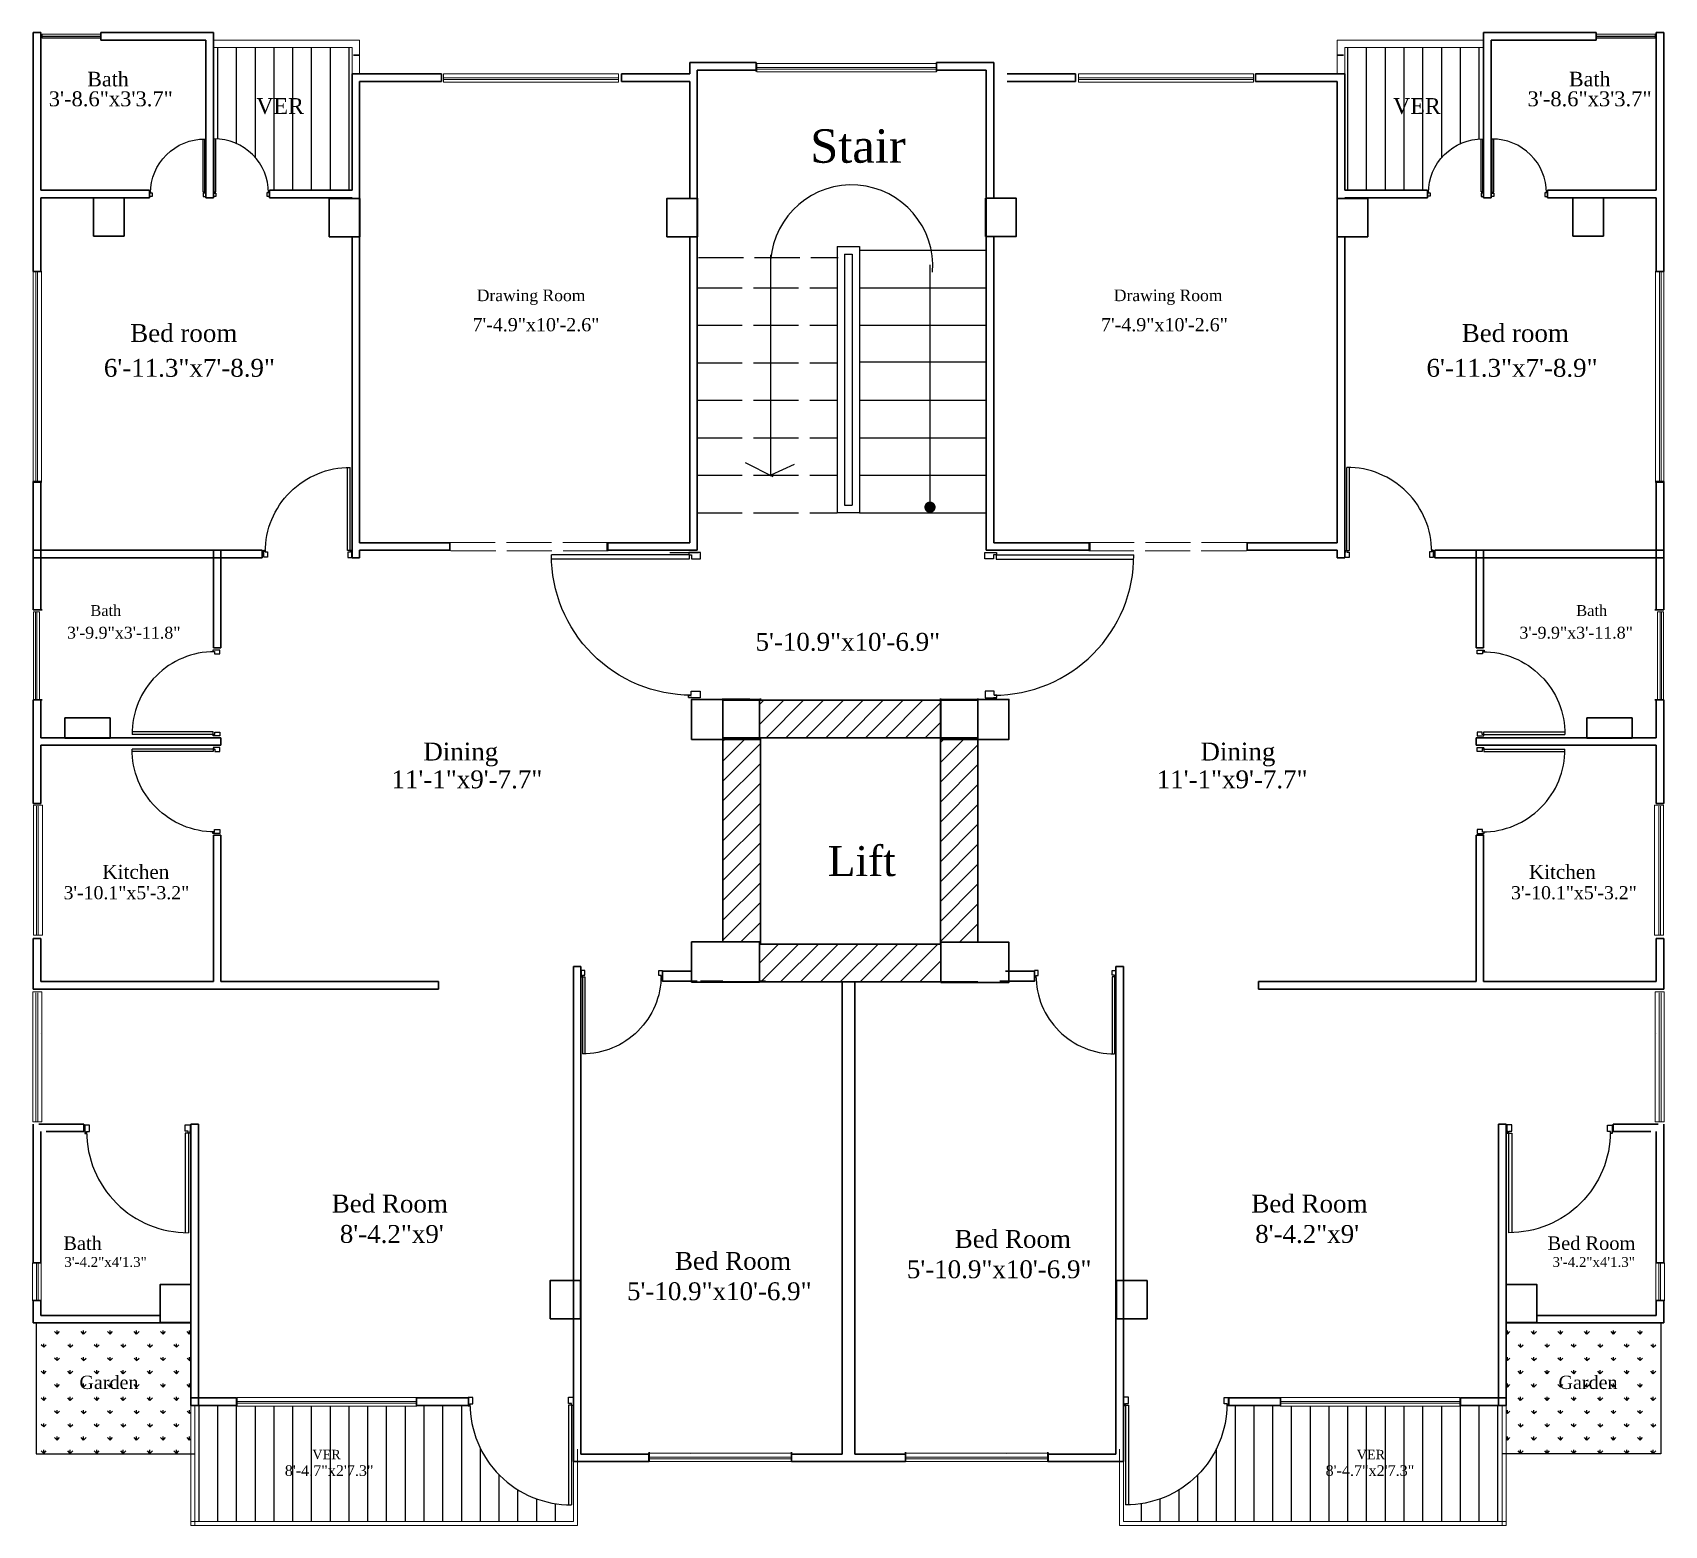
# Model space of a CAD drawing. Header units: inches. Extents: x 2246 to 2681, y 370 to 768.
import ezdxf

# ---------------------------------------------------------------- set-up
doc = ezdxf.new("R2010")
doc.units = ezdxf.units.IN
doc.header["$MEASUREMENT"] = 0
doc.linetypes.add('ACAD_ISO02W100', pattern=[15, 12, -3])
for name, color, linetype in [('door', 44, 'Continuous'), ('lift', 116, 'ACAD_ISO02W100'), ('stair', 24, 'ACAD_ISO02W100'), ('stair side', 142, 'ACAD_ISO02W100')]:
    doc.layers.add(name, color=color, linetype=linetype)
doc.layers.add('garden', color=7, linetype='Continuous', true_color=0xa5a464)
doc.layers.add('text', color=7, linetype='Continuous', lineweight=5, true_color=0xa5a464)
for name, color, linetype, lineweight in [('var', 210, 'Continuous', 5), ('wall', 7, 'Continuous', 30), ('window', 172, 'Continuous', 5)]:
    doc.layers.add(name, color=color, linetype=linetype, lineweight=lineweight)
doc.styles.add('style1', font='times.ttf')
pattern_1 = [(90, (4926.227, 0), (5, 9e-16), [])]

# ---------------------------------------------------------------- blocks, each defined once
blk = doc.blocks.new('door')
at = {"layer": 'door', "linetype": 'ByBlock'}
for p, q in [((23.71, 23.44), (23.71, -10.37)), ((24.86, 23.44), (23.71, 23.44)), ((24.79, 23.46), (24.79, -10.38))]:
    blk.add_line(p, q, dxfattribs=at)
for points in [[(-10.34, 24.1), (-10.34, 23.3), (-9.78, 23.3), (-9.78, 23.98), (-8.79, 23.98), (-8.79, 26.14), (-10.4, 26.14), (-10.4, 23.3)], [(25.3, 24.2), (25.3, 23.4), (24.75, 23.4), (24.75, 24.08), (23.76, 24.08), (23.76, 26.24), (25.37, 26.24), (25.37, 23.4)]]:
    blk.add_lwpolyline(points, dxfattribs=at)
blk.add_arc((24.64, 24), 34.39, 180.0359, 270.2558, dxfattribs=at)
blk = doc.blocks.new('d1')
at = {"layer": 'window', "color": 5, "linetype": 'ByBlock'}
for p, q in [((-15.52, -1.42), (22.39, -1.42)), ((-15.52, -1.88), (22.39, -1.88))]:
    blk.add_line(p, q, dxfattribs=at)
at = {"layer": 'window', "linetype": 'ByBlock'}
for points in [[(-15.75, -0.37), (22.36, -0.37), (22.36, -2.62), (-15.75, -2.62)], [(-4.63, -0.54), (-4.63, -0.54), (-4.63, -0.54), (-4.63, -0.54)]]:
    blk.add_lwpolyline(points, close=True, dxfattribs=at)
blk = doc.blocks.new('window')
at = {"layer": 'window', "color": 5, "linetype": 'ByBlock'}
for p, q in [((-6.37, -1.17), (41.56, -1.17)), ((-6.37, -1.63), (41.56, -1.63))]:
    blk.add_line(p, q, dxfattribs=at)
at = {"layer": 'window', "linetype": 'ByBlock'}
blk.add_lwpolyline([(-6.37, -0.12), (41.54, -0.12), (41.54, -2.37), (-6.37, -2.37)], close=True, dxfattribs=at)
blk = doc.blocks.new('d2')
at = {"layer": 'window', "color": 5, "linetype": 'ByBlock'}
blk.add_blockref('window', (-19.6, 0.24), dxfattribs=at)
blk = doc.blocks.new('d3')
at = {"layer": 'window', "linetype": 'ByBlock'}
for p, q in [((-2.58, -5.57), (-2.58, 4.53)), ((-0.34, 4.53), (-0.34, -5.57))]:
    blk.add_line(p, q, dxfattribs=at)
at = {"layer": 'window', "color": 5, "linetype": 'ByBlock'}
for p, q in [((-1.54, -5.57), (-1.54, 4.53)), ((-1.08, -5.57), (-1.08, 4.53))]:
    blk.add_line(p, q, dxfattribs=at)
blk = doc.blocks.new('d4')
at = {"layer": 'window', "color": 5, "linetype": 'ByBlock'}
for p, q in [((-1.37, 17.79), (-1.37, -15.04)), ((-0.91, 17.79), (-0.91, -15.04))]:
    blk.add_line(p, q, dxfattribs=at)
at = {"layer": 'window', "linetype": 'ByBlock'}
blk.add_lwpolyline([(0.13, 18.01), (0.13, -15.01), (-2.11, -15.01), (-2.11, 18.01)], close=True, dxfattribs=at)

msp = doc.modelspace()

# ---------------------------------------------------------------- hatches: boundary and pattern name
at = {"layer": 'garden', "linetype": 'ByBlock'}
h = msp.add_hatch(dxfattribs=at)
h.set_pattern_fill('ANSI31', color=97, scale=40, angle=45, style=0)
h.paths.add_polyline_path([(2330.81, 763.69), (2293.81, 763.69), (2293.81, 739.35, -0.414525), (2308.51, 725.26), (2308.81, 725.26), (2308.81, 725.69), (2330.81, 725.69), (2330.81, 756.57), (2330.81, 756.69)])
h = msp.add_hatch(dxfattribs=at)
h.set_pattern_fill('ANSI31', color=97, scale=40, angle=45, style=0)
h.set_pattern_definition(pattern_1)
h.paths.add_polyline_path([(2595.41, 763.69), (2632.41, 763.69), (2632.41, 739.35, 0.414525), (2617.72, 725.26), (2617.41, 725.26), (2617.41, 725.69), (2595.41, 725.69), (2595.41, 756.57), (2595.41, 756.69)])
h = msp.add_hatch(dxfattribs=at)
h.set_pattern_fill('GRASS', color=97, scale=5, style=0)
h.paths.add_polyline_path([(2287.84, 401.69), (2287.81, 401.69), (2287.81, 423.69), (2246.57, 423.69), (2246.57, 388.77), (2287.84, 388.77)])
h = msp.add_hatch(dxfattribs=at)
h.set_pattern_fill('GRASS', color=97, scale=5, style=0)
h.set_pattern_definition([(90, (4926.227, 0), (3.535534, 3.535534), [0.9375, -6.133568]), (135, (4926.227, 0), (3.535534, 3.535534), [0.9375, -4.0625]), (45, (4926.227, 0), (3.535534, -3.535534), [0.9375, -4.0625])])
h.paths.add_polyline_path([(2638.39, 401.69), (2638.41, 401.69), (2638.41, 423.69), (2679.66, 423.69), (2679.66, 388.77), (2638.39, 388.77)])
h = msp.add_hatch(dxfattribs=at)
h.set_pattern_fill('ANSI31', color=97, scale=40, angle=45, style=0)
h.paths.add_polyline_path([(2362.21, 401.62), (2361.7, 401.62), (2361.7, 401.69), (2348.03, 401.69), (2348.03, 401.53), (2299.97, 401.53), (2299.97, 401.69), (2288.84, 401.69), (2288.84, 370.72), (2389.84, 370.72), (2389.84, 386.73), (2389.81, 386.73), (2389.81, 401.7), (2389.32, 401.7), (2389.32, 375.18, -0.409566)])
h.paths.add_polyline_path([(2312.13, 382.13), (2336.7, 382.13), (2336.7, 386.47), (2312.13, 386.47)], flags=24)
h.paths.add_polyline_path([(2319.58, 386.68), (2328.25, 386.68), (2328.25, 390.43), (2319.58, 390.43)], flags=24)
h = msp.add_hatch(dxfattribs=at)
h.set_pattern_fill('ANSI31', color=97, scale=40, angle=45, style=0)
h.set_pattern_definition(pattern_1)
h.paths.add_polyline_path([(2564.01, 401.62), (2564.53, 401.62), (2564.53, 401.69), (2578.19, 401.69), (2578.19, 401.53), (2626.26, 401.53), (2626.26, 401.69), (2637.39, 401.69), (2637.39, 370.72), (2536.39, 370.72), (2536.39, 386.73), (2536.41, 386.73), (2536.41, 401.7), (2536.91, 401.7), (2536.91, 375.18, 0.409566)])
h.paths.add_polyline_path([(2614.09, 382.13), (2589.53, 382.13), (2589.53, 386.47), (2614.09, 386.47)], flags=24)
h.paths.add_polyline_path([(2606.65, 386.68), (2597.98, 386.68), (2597.98, 390.43), (2606.65, 390.43)], flags=24)
at = {"layer": 'text'}
h = msp.add_hatch(dxfattribs=at)
h.set_pattern_fill('ANSI31', color=6, scale=30, style=0)
h.paths.add_polyline_path([(2497.63, 579.26), (2487.63, 579.26), (2487.63, 525.17), (2497.63, 525.17)])
h.paths.add_polyline_path([(2487.71, 524.69), (2439.42, 524.69), (2439.42, 514.62), (2487.71, 514.62)])
h.paths.add_polyline_path([(2439.63, 579.26), (2429.63, 579.26), (2429.63, 525.25), (2439.63, 525.25)])
h.paths.add_polyline_path([(2463.63, 589.69), (2439.42, 589.69), (2439.42, 579.69), (2463.63, 579.69)])
h.paths.add_polyline_path([(2487.63, 589.69), (2463.63, 589.69), (2463.63, 579.69), (2487.63, 579.69)])

# ---------------------------------------------------------------- linework, layer by layer
at = {"layer": 'door', "linetype": 'ByBlock'}
for p, q in [((2415.51, 629.12), (2423.16, 629.12)), ((2429.58, 590.05), (2436.83, 590.05))]:
    msp.add_line(p, q, dxfattribs=at)
at = {"layer": 'garden', "color": 97, "linetype": 'ByBlock'}
for points in [[(2246.57, 423.69), (2246.57, 388.77), (2288.84, 388.77)], [(2679.66, 423.69), (2679.66, 388.77), (2637.39, 388.77)]]:
    msp.add_lwpolyline(points, dxfattribs=at)
at = {"layer": 'lift', "color": 107, "linetype": 'ByBlock'}
for p, q in [((2442.35, 708.43), (2442.35, 649.45)), ((2484.83, 705.78), (2484.83, 639.51))]:
    msp.add_line(p, q, dxfattribs=at)
at = {"layer": 'lift', "linetype": 'ByBlock'}
for p, q in [((2435.54, 653.06), (2442.94, 649.37)), ((2442.53, 649.78), (2448.69, 652.65))]:
    msp.add_line(p, q, dxfattribs=at)
at = {"layer": 'lift', "linetype": 'ByBlock', "const_width": 1.5}
msp.add_lwpolyline([(2484.08, 641.17, 1), (2485.58, 641.17, 1)], format="xyb", close=True, dxfattribs=at)
at = {"layer": 'lift', "color": 107, "linetype": 'ByBlock'}
msp.add_arc((2463.93, 705.45), 21.64, 355.6085, 175.6085, dxfattribs=at)
at = {"layer": 'stair', "linetype": 'ByBlock'}
for p, q in [((2466.08, 709.69), (2499.81, 709.69)), ((2466.08, 699.69), (2499.81, 699.69)), ((2466.08, 689.69), (2499.81, 689.69)), ((2466.08, 679.93), (2499.81, 679.93)), ((2466.08, 669.69), (2499.81, 669.69)), ((2466.08, 659.69), (2499.81, 659.69)), ((2466.08, 649.69), (2499.81, 649.69)), ((2466.08, 639.69), (2499.81, 639.69))]:
    msp.add_line(p, q, dxfattribs=at)
at = {"layer": 'stair'}
for p, q in [((2423.1, 707.77), (2460.37, 707.77)), ((2422.81, 699.69), (2460.08, 699.69)), ((2422.81, 689.69), (2460.08, 689.69)), ((2422.81, 679.69), (2460.08, 679.69)), ((2422.81, 669.69), (2460.08, 669.69)), ((2422.81, 659.69), (2460.08, 659.69)), ((2422.81, 649.69), (2460.08, 649.69)), ((2422.81, 639.69), (2460.08, 639.69))]:
    msp.add_line(p, q, dxfattribs=at)
at = {"layer": 'stair side', "linetype": 'ByBlock'}
for p, q in [((2460.08, 710.7), (2460.08, 639.69)), ((2462.08, 710.7), (2462.08, 710.63)), ((2464.08, 710.7), (2464.08, 710.63)), ((2466.08, 710.7), (2466.08, 639.69)), ((2462.08, 708.63), (2462.08, 641.75)), ((2464.08, 708.63), (2464.08, 641.75)), ((2462.08, 639.75), (2462.08, 639.69)), ((2464.08, 639.75), (2464.08, 639.69))]:
    msp.add_line(p, q, dxfattribs=at)
at = {"layer": 'stair side'}
for p, q in [((2460.08, 710.63), (2466.08, 710.63)), ((2462.08, 708.63), (2464.08, 708.63)), ((2460.08, 639.75), (2466, 639.75)), ((2462.08, 641.75), (2464.08, 641.75))]:
    msp.add_line(p, q, dxfattribs=at)
at = {"layer": 'text', "color": 6, "linetype": 'ByBlock', "lineweight": 30}
for points in [[(2261.86, 713.44), (2270.01, 713.44), (2270.01, 723.63), (2261.86, 723.63)], [(2664.37, 713.44), (2656.22, 713.44), (2656.22, 723.63), (2664.37, 723.63)], [(2383.55, 424.77), (2391.7, 424.77), (2391.7, 434.96), (2383.55, 434.96)], [(2542.68, 424.77), (2534.52, 424.77), (2534.52, 434.96), (2542.68, 434.96)], [(2279.68, 423.77), (2287.83, 423.77), (2287.83, 433.96), (2279.68, 433.96)], [(2646.55, 423.77), (2638.39, 423.77), (2638.39, 433.96), (2646.55, 433.96)]]:
    msp.add_lwpolyline(points, close=True, dxfattribs=at)
at = {"layer": 'text', "color": 1, "linetype": 'ByBlock', "lineweight": 30}
for points in [[(2324.67, 713.25), (2332.83, 713.25), (2332.83, 723.44), (2324.67, 723.44)], [(2414.73, 713.29), (2422.89, 713.29), (2422.89, 723.49), (2414.73, 723.49)], [(2499.67, 713.34), (2507.82, 713.34), (2507.82, 723.53), (2499.67, 723.53)], [(2601.55, 713.25), (2593.4, 713.25), (2593.4, 723.44), (2601.55, 723.44)]]:
    msp.add_lwpolyline(points, close=True, dxfattribs=at)
at = {"layer": 'text', "color": 136, "linetype": 'ACAD_ISO02W100'}
for points in [[(2356.97, 631.75), (2399.07, 631.75), (2399.07, 629.53), (2356.97, 629.53)], [(2569.25, 631.75), (2527.16, 631.75), (2527.16, 629.53), (2569.25, 629.53)]]:
    msp.add_lwpolyline(points, close=True, dxfattribs=at)
at = {"layer": 'text', "color": 3, "linetype": 'ByBlock', "lineweight": 30}
for points in [[(2439.42, 589.94), (2421.28, 589.94), (2421.28, 579.26), (2439.42, 579.26)], [(2487.71, 589.94), (2505.86, 589.94), (2505.86, 579.26), (2487.71, 579.26)], [(2254.26, 585), (2266.28, 585), (2266.28, 579.63), (2254.26, 579.63)], [(2671.96, 585), (2659.95, 585), (2659.95, 579.63), (2671.96, 579.63)], [(2439.42, 514.57), (2421.28, 514.57), (2421.28, 525.25), (2439.42, 525.25)], [(2487.71, 514.48), (2505.86, 514.48), (2505.86, 525.17), (2487.71, 525.17)]]:
    msp.add_lwpolyline(points, close=True, dxfattribs=at)
at = {"layer": 'var'}
for p, q in [((2293.81, 765.69), (2332.81, 765.69)), ((2332.81, 765.69), (2332.81, 756.69)), ((2593.41, 765.69), (2593.41, 756.69)), ((2632.41, 765.69), (2593.41, 765.69)), ((2293.81, 763.69), (2330.81, 763.69)), ((2330.81, 763.69), (2330.81, 756.69)), ((2595.41, 763.69), (2595.41, 756.69)), ((2632.41, 763.69), (2595.41, 763.69)), ((2287.84, 401.69), (2287.84, 369.72)), ((2288.84, 401.69), (2288.84, 369.72)), ((2637.39, 401.69), (2637.39, 369.72)), ((2638.39, 401.69), (2638.39, 369.72)), ((2389.84, 390.06), (2389.84, 370.72)), ((2390.84, 390.06), (2390.84, 369.72)), ((2535.39, 390.06), (2535.39, 369.72)), ((2536.39, 390.06), (2536.39, 370.72)), ((2287.84, 370.72), (2389.84, 370.72)), ((2287.84, 369.72), (2390.84, 369.72)), ((2638.39, 369.72), (2535.39, 369.72)), ((2638.39, 370.72), (2536.39, 370.72))]:
    msp.add_line(p, q, dxfattribs=at)
at = {"layer": 'wall'}
for p, q in [((2245.81, 767.69), (2245.81, 704.04)), ((2245.81, 767.69), (2247.81, 767.69)), ((2247.81, 767.69), (2247.81, 725.69)), ((2263.81, 767.69), (2263.81, 765.69)), ((2263.81, 767.69), (2293.81, 767.69)), ((2263.81, 765.69), (2291.81, 765.69)), ((2291.81, 765.69), (2291.81, 723.69)), ((2293.81, 767.69), (2293.81, 723.69)), ((2632.41, 767.69), (2632.41, 723.69)), ((2662.41, 767.69), (2632.41, 767.69)), ((2634.41, 765.69), (2634.41, 723.69)), ((2662.41, 765.69), (2634.41, 765.69)), ((2662.41, 767.69), (2662.41, 765.69)), ((2678.41, 767.69), (2678.41, 725.69)), ((2680.41, 767.69), (2678.41, 767.69)), ((2680.41, 767.69), (2680.41, 704.04)), ((2331.16, 761.69), (2332.81, 761.69)), ((2595.07, 761.69), (2593.41, 761.69)), ((2420.81, 759.69), (2420.81, 756.69)), ((2420.81, 759.69), (2438.53, 759.69)), ((2422.81, 757.69), (2438.53, 757.69)), ((2422.81, 757.69), (2422.81, 629.69)), ((2438.53, 757.35), (2438.53, 759.69)), ((2486.53, 757.35), (2486.53, 759.69)), ((2486.53, 759.69), (2501.81, 759.69)), ((2486.53, 757.69), (2499.81, 757.69)), ((2499.81, 757.69), (2499.81, 629.69)), ((2501.81, 759.69), (2501.81, 723.53)), ((2330.81, 756.69), (2331.16, 756.69)), ((2330.81, 756.69), (2330.81, 756.57)), ((2330.81, 756.57), (2330.81, 725.69)), ((2331.16, 756.69), (2354.65, 756.69)), ((2332.81, 754.69), (2354.65, 754.69)), ((2332.81, 754.69), (2332.81, 631.69)), ((2354.65, 754.69), (2354.65, 756.69)), ((2402.65, 754.69), (2402.65, 756.69)), ((2402.65, 756.69), (2420.81, 756.69)), ((2402.65, 754.69), (2420.81, 754.69)), ((2420.81, 754.69), (2420.81, 723.49)), ((2523.58, 756.69), (2505.41, 756.69)), ((2523.58, 754.69), (2505.41, 754.69)), ((2523.58, 754.69), (2523.58, 756.69)), ((2595.07, 756.69), (2571.58, 756.69)), ((2571.58, 754.69), (2571.58, 756.69)), ((2593.41, 754.69), (2571.58, 754.69)), ((2593.41, 754.69), (2593.41, 631.69)), ((2595.41, 756.69), (2595.07, 756.69)), ((2595.41, 756.69), (2595.41, 756.57)), ((2595.41, 756.57), (2595.41, 725.69)), ((2247.81, 725.69), (2276.81, 725.69)), ((2247.81, 723.69), (2276.81, 723.69)), ((2247.81, 723.69), (2247.81, 704.04)), ((2276.81, 725.69), (2276.81, 723.69)), ((2291.81, 723.69), (2293.81, 723.69)), ((2308.81, 725.69), (2308.81, 723.69)), ((2308.81, 725.69), (2330.81, 725.69)), ((2308.81, 723.69), (2330.81, 723.69)), ((2330.81, 723.69), (2330.81, 723.44)), ((2617.41, 725.69), (2595.41, 725.69)), ((2595.41, 723.69), (2595.41, 723.44)), ((2617.41, 723.69), (2595.41, 723.69)), ((2617.41, 725.69), (2617.41, 723.69)), ((2634.41, 723.69), (2632.41, 723.69)), ((2649.41, 725.69), (2649.41, 723.69)), ((2678.41, 725.69), (2649.41, 725.69)), ((2678.41, 723.69), (2649.41, 723.69)), ((2678.41, 723.69), (2678.41, 704.04)), ((2501.81, 713.34), (2501.81, 631.69)), ((2330.81, 713.25), (2330.81, 627.69)), ((2420.81, 713.29), (2420.81, 631.69)), ((2595.41, 713.25), (2595.41, 627.69)), ((2247.81, 704.04), (2245.81, 704.04)), ((2678.41, 704.04), (2680.41, 704.04)), ((2247.81, 648.04), (2245.81, 648.04)), ((2245.81, 648.04), (2245.81, 613.8)), ((2247.81, 648.04), (2247.81, 613.8)), ((2678.41, 648.04), (2678.41, 613.8)), ((2678.41, 648.04), (2680.41, 648.04)), ((2680.41, 648.04), (2680.41, 613.8)), ((2332.81, 631.69), (2356.81, 631.69)), ((2356.81, 631.69), (2356.81, 629.69)), ((2398.81, 631.69), (2398.81, 629.69)), ((2398.81, 631.69), (2420.81, 631.69)), ((2527.41, 631.69), (2501.81, 631.69)), ((2527.41, 631.69), (2527.41, 629.69)), ((2569.41, 631.69), (2569.41, 629.69)), ((2593.41, 631.69), (2569.41, 631.69)), ((2245.81, 629.69), (2306.81, 629.69)), ((2245.81, 627.69), (2306.81, 627.69)), ((2293.81, 629.69), (2293.81, 603.69)), ((2293.81, 629.69), (2293.81, 613.8)), ((2295.81, 629.69), (2295.81, 603.69)), ((2295.81, 629.69), (2306.81, 629.69)), ((2306.81, 629.69), (2306.81, 627.69)), ((2330.81, 627.69), (2332.81, 627.69)), ((2332.81, 629.69), (2356.81, 629.69)), ((2332.81, 629.69), (2332.81, 627.69)), ((2398.81, 629.69), (2422.81, 629.69)), ((2527.41, 629.69), (2499.81, 629.69)), ((2593.41, 629.69), (2569.41, 629.69)), ((2593.41, 629.69), (2593.41, 627.69)), ((2595.41, 627.69), (2593.41, 627.69)), ((2619.41, 629.69), (2619.41, 627.69)), ((2680.41, 629.69), (2619.41, 629.69)), ((2630.41, 629.69), (2619.41, 629.69)), ((2680.41, 627.69), (2619.41, 627.69)), ((2630.41, 629.69), (2630.41, 603.69)), ((2632.41, 629.69), (2632.41, 613.8)), ((2632.41, 629.69), (2632.41, 603.69)), ((2248.16, 613.8), (2245.81, 613.8)), ((2678.07, 613.8), (2680.41, 613.8)), ((2293.81, 603.69), (2295.81, 603.69)), ((2632.41, 603.69), (2630.41, 603.69)), ((2248.16, 589.8), (2245.81, 589.8)), ((2245.81, 589.8), (2245.81, 562.2)), ((2247.81, 589.8), (2247.81, 579.69)), ((2429.63, 590.21), (2429.63, 525.25)), ((2429.63, 589.69), (2497.63, 589.69)), ((2439.63, 590.21), (2439.63, 589.69)), ((2487.63, 590.21), (2487.63, 524.69)), ((2497.63, 590.21), (2497.63, 525.17)), ((2678.07, 589.8), (2680.41, 589.8)), ((2678.41, 589.8), (2678.41, 579.69)), ((2680.41, 589.8), (2680.41, 562.2)), ((2247.81, 579.69), (2295.81, 579.69)), ((2295.81, 579.69), (2295.81, 577.69)), ((2429.63, 579.69), (2497.63, 579.69)), ((2439.63, 579.69), (2439.63, 524.69)), ((2630.41, 579.69), (2630.41, 577.69)), ((2678.41, 579.69), (2630.41, 579.69)), ((2247.81, 577.69), (2295.81, 577.69)), ((2247.81, 577.69), (2247.81, 562.2)), ((2678.41, 577.69), (2630.41, 577.69)), ((2678.41, 577.69), (2678.41, 562.2)), ((2247.81, 562.2), (2245.81, 562.2)), ((2678.41, 562.2), (2680.41, 562.2)), ((2293.81, 553.69), (2293.81, 514.69)), ((2293.81, 553.69), (2295.81, 553.69)), ((2295.81, 553.69), (2295.81, 514.69)), ((2630.41, 553.69), (2630.41, 514.69)), ((2632.41, 553.69), (2630.41, 553.69)), ((2632.41, 553.69), (2632.41, 514.69)), ((2247.81, 526.2), (2245.81, 526.2)), ((2245.81, 526.2), (2245.81, 512.69)), ((2247.81, 526.2), (2247.81, 514.69)), ((2439.63, 524.69), (2487.63, 524.69)), ((2678.41, 526.2), (2678.41, 514.69)), ((2678.41, 526.2), (2680.41, 526.2)), ((2680.41, 526.2), (2680.41, 512.69)), ((2389.81, 518.69), (2389.81, 386.73)), ((2389.81, 518.69), (2391.81, 518.69)), ((2391.81, 518.69), (2391.81, 388.73)), ((2534.41, 518.69), (2534.41, 388.73)), ((2536.41, 518.69), (2534.41, 518.69)), ((2536.41, 518.69), (2536.41, 386.73)), ((2247.81, 514.69), (2293.81, 514.69)), ((2295.81, 514.69), (2353.81, 514.69)), ((2353.81, 514.69), (2353.81, 512.69)), ((2423.62, 514.79), (2429.63, 514.79)), ((2429.63, 514.79), (2429.63, 514.62)), ((2429.63, 514.62), (2497.63, 514.62)), ((2461.41, 514.62), (2461.41, 388.73)), ((2464.81, 514.62), (2464.81, 388.73)), ((2572.41, 514.69), (2572.41, 512.69)), ((2630.41, 514.69), (2572.41, 514.69)), ((2678.41, 514.69), (2632.41, 514.69)), ((2245.81, 512.69), (2353.81, 512.69)), ((2680.41, 512.69), (2572.41, 512.69)), ((2245.81, 476.69), (2245.81, 439.69)), ((2247.28, 476.69), (2259.28, 476.69)), ((2247.81, 474.69), (2247.81, 439.69)), ((2249.28, 474.69), (2259.28, 474.69)), ((2259.28, 476.69), (2259.28, 474.69)), ((2287.81, 476.69), (2287.81, 401.69)), ((2287.81, 476.69), (2289.81, 476.69)), ((2289.81, 476.69), (2289.81, 401.69)), ((2636.41, 476.69), (2636.41, 401.69)), ((2638.41, 476.69), (2636.41, 476.69)), ((2638.41, 476.69), (2638.41, 401.69)), ((2666.95, 476.69), (2666.95, 474.69)), ((2678.95, 476.69), (2666.95, 476.69)), ((2676.95, 474.69), (2666.95, 474.69)), ((2678.41, 474.69), (2678.41, 439.69)), ((2680.41, 476.69), (2680.41, 439.69)), ((2245.81, 439.69), (2247.81, 439.69)), ((2680.41, 439.69), (2678.41, 439.69)), ((2245.81, 429.69), (2247.81, 429.69)), ((2245.81, 429.69), (2245.81, 423.69)), ((2247.81, 429.69), (2247.81, 425.69)), ((2678.41, 429.69), (2678.41, 425.69)), ((2680.41, 429.69), (2678.41, 429.69)), ((2680.41, 429.69), (2680.41, 423.69)), ((2245.81, 423.69), (2287.81, 423.69)), ((2247.81, 425.69), (2279.68, 425.69)), ((2680.41, 423.69), (2638.41, 423.69)), ((2678.41, 425.69), (2646.55, 425.69)), ((2287.81, 403.69), (2299.97, 403.69)), ((2287.81, 401.69), (2299.97, 401.69)), ((2299.97, 403.69), (2299.97, 401.69)), ((2347.97, 403.69), (2347.97, 401.69)), ((2347.97, 403.69), (2361.81, 403.69)), ((2347.97, 401.69), (2361.81, 401.69)), ((2361.81, 403.69), (2361.81, 401.69)), ((2564.41, 403.69), (2564.41, 401.69)), ((2578.26, 403.69), (2564.41, 403.69)), ((2578.26, 401.69), (2564.41, 401.69)), ((2578.26, 403.69), (2578.26, 401.69)), ((2638.41, 403.69), (2626.26, 403.69)), ((2626.26, 403.69), (2626.26, 401.69)), ((2638.41, 401.69), (2626.26, 401.69)), ((2391.81, 388.73), (2404.68, 388.73)), ((2404.68, 388.73), (2409.94, 388.73)), ((2409.94, 389.28), (2409.94, 386.73)), ((2447.94, 389.28), (2447.94, 386.73)), ((2447.94, 388.73), (2461.41, 388.73)), ((2478.28, 388.73), (2464.81, 388.73)), ((2478.28, 389.28), (2478.28, 386.73)), ((2516.28, 389.28), (2516.28, 386.73)), ((2521.55, 388.73), (2516.28, 388.73)), ((2534.41, 388.73), (2521.55, 388.73)), ((2389.81, 386.73), (2404.68, 386.73)), ((2404.68, 386.73), (2409.94, 386.73)), ((2447.94, 386.73), (2464.81, 386.73)), ((2478.28, 386.73), (2461.41, 386.73)), ((2521.55, 386.73), (2516.28, 386.73)), ((2536.41, 386.73), (2521.55, 386.73))]:
    msp.add_line(p, q, dxfattribs=at)
for points in [[(2422.79, 514.8), (2413.57, 514.8), (2413.57, 517.43), (2421.24, 517.43)], [(2440.96, 514.8), (2439.42, 514.8)], [(2503.44, 514.8), (2512.66, 514.8), (2512.66, 517.43), (2504.99, 517.43)]]:
    msp.add_lwpolyline(points, dxfattribs=at)
at = {"layer": 'window', "linetype": 'ByBlock'}
for p, q in [((2245.77, 647.74), (2245.77, 704.1)), ((2245.77, 704.1), (2248.02, 704.1)), ((2248.02, 704.1), (2248.02, 647.74)), ((2678.21, 704.1), (2678.21, 647.74)), ((2680.46, 704.1), (2678.21, 704.1)), ((2680.46, 647.74), (2680.46, 704.1)), ((2248.02, 647.74), (2245.77, 647.74)), ((2678.21, 647.74), (2680.46, 647.74)), ((2247.89, 429.6), (2245.64, 429.6)), ((2678.34, 429.6), (2680.59, 429.6))]:
    msp.add_line(p, q, dxfattribs=at)
at = {"layer": 'window', "color": 5, "linetype": 'ByBlock'}
for p, q in [((2246.51, 704.1), (2246.51, 647.71)), ((2246.97, 704.1), (2246.97, 647.71)), ((2679.26, 704.1), (2679.26, 647.71)), ((2679.72, 704.1), (2679.72, 647.71)), ((2247.89, 439.69), (2245.64, 439.69)), ((2678.34, 439.69), (2680.59, 439.69))]:
    msp.add_line(p, q, dxfattribs=at)
at = {"layer": 'window', "linetype": 'ByBlock'}
for points in [[(2247.86, 500.82), (2247.86, 500.82), (2247.86, 500.82), (2247.86, 500.82)], [(2678.37, 500.82), (2678.37, 500.82), (2678.37, 500.82), (2678.37, 500.82)]]:
    msp.add_lwpolyline(points, close=True, dxfattribs=at)

# ---------------------------------------------------------------- block references
at = {"layer": 'door', "linetype": 'ByBlock'}
for p, xscale, yscale, zscale, rotation in [((2281.15, 734.97), -0.418447930847833, 0.4184479308472646, 0.4184479308472481, 180), ((2304.43, 735.01), 0.4184479308474351, 0.4184479308472646, 0.4184479308472481, 180), ((2621.8, 735.01), -0.418447930847833, 0.4184479308472646, 0.4184479308472481, 180), ((2645.08, 734.97), 0.418447930847833, 0.4184479308472646, 0.4184479308472481, 180), ((2314.05, 644.96), -0.6560555695819801, 0.6560555695819517, 0.6560555695819391, 180), ((2612.18, 644.96), 0.6560555695823496, 0.6560555695819517, 0.6560555695819391, 180), ((2395.2, 601.62), -1.084074267630484, 1.084074267630484, 1.084074267630343, 270), ((2527.9, 601.62), 1.084074267630484, 1.084074267630484, 1.084074267630343, 90), ((2278.79, 596.41), 0.6397257756834733, 0.6397257756834733, 0.6397257756834482, 270), ((2647.44, 596.41), -0.6397257756834733, 0.6397257756834733, 0.6397257756834482, 90), ((2278.79, 560.83), -0.6397257756835018, 0.6397257756835018, 0.6397257756834482, 270), ((2647.44, 560.83), 0.6397257756835018, 0.6397257756835018, 0.6397257756834482, 90)]:
    msp.add_blockref('door', p, dxfattribs=dict(at, xscale=xscale, yscale=yscale, zscale=zscale, rotation=rotation))
for p, xscale, yscale, zscale in [((2407.23, 501.74), -0.6072555845585157, 0.6072555845585459, 0.6072555845585546), ((2519, 501.74), 0.6072555845585157, 0.6072555845585459, 0.6072555845585546), ((2267.69, 455.9), 0.7849148352920565, 0.7849148352919997, 0.7849148352920002), ((2658.54, 455.9), -0.7849148352925113, 0.7849148352919997, 0.7849148352920002), ((2369.86, 383.33), 0.7849148352919428, 0.7849148352919997, 0.7849148352920002), ((2556.37, 383.33), -0.7849148352916018, 0.7849148352919997, 0.7849148352920002)]:
    msp.add_blockref('door', p, dxfattribs=dict(at, xscale=xscale, yscale=yscale, zscale=zscale))
at = {"layer": 'window', "color": 5, "linetype": 'ByBlock', "yscale": 0.4714694333113982, "zscale": 0.4714694333114557}
for p, xscale, rotation in [((2256.63, 767.21), 0.4714694333117109, 90), ((2669.6, 767.21), -0.4714694333117109, 270)]:
    msp.add_blockref('d4', p, dxfattribs=dict(at, xscale=xscale, rotation=rotation))
at = {"layer": 'window', "color": 5, "linetype": 'ByBlock'}
for name, p in [('d2', (2464.61, 759.34)), ('d3', (2248.23, 435.17)), ('d2', (2326.1, 403.66)), ('d1', (2425.56, 389.34))]:
    msp.add_blockref(name, p, dxfattribs=at)
for name, p, xscale, yscale, zscale in [('d2', (2380.44, 756.57), 0.9727153739362251, 0.9727153739362251, 0.9727153739362275), ('d2', (2545.79, 756.57), -0.9727153739358982, 0.9727153739362251, 0.9727153739362275), ('d4', (2247.37, 600.51), 0.7072043373425458, 0.7072043373423753, 0.7072043373424116), ('d4', (2678.86, 600.51), -0.7072043373427732, 0.7072043373423753, 0.7072043373424116), ('d4', (2248.11, 542.81), 1.049019676402622, 1.049019676402395, 1.049019676402435), ('d4', (2678.12, 542.81), -1.049019676402168, 1.049019676402395, 1.049019676402435), ('d4', (2247.95, 493.03), 1.049019676402438, 1.049019676402434, 1.049019676402435), ('d4', (2678.28, 493.03), -1.049019676402168, 1.049019676402434, 1.049019676402435)]:
    msp.add_blockref(name, p, dxfattribs=dict(at, xscale=xscale, yscale=yscale, zscale=zscale))
at = {"layer": 'window', "color": 5, "linetype": 'ByBlock', "xscale": -1}
for name, p in [('d3', (2678, 435.17)), ('d2', (2600.13, 403.66)), ('d1', (2500.67, 389.34))]:
    msp.add_blockref(name, p, dxfattribs=at)

# ---------------------------------------------------------------- texts
at = {"layer": 'text', "linetype": 'ByBlock', "style": 'style1'}
for s, height, p in [('Bath', 3.875, (2260.21, 753.37)), ('Bath', 3.875, (2655.16, 753.37)), ('3\'-8.6"x3\'3.7"', 3.9751, (2249.93, 748.06)), ('3\'-8.6"x3\'3.7"', 3.9751, (2644.11, 748.06)), ('Drawing Room', 3.0949, (2364.03, 696.1)), ('Drawing Room', 3.0949, (2533.84, 696.1)), ('7\'-4.9"x10\'-2.6"', 3.5296, (2362.9, 688.06)), ('7\'-4.9"x10\'-2.6"', 3.5296, (2530.42, 688.06)), ('Bed room', 4.761, (2271.65, 685.22)), ('Bed room', 4.761, (2626.58, 685.22)), ('6\'-11.3"x7\'-8.9"', 4.7609, (2264.63, 675.94)), ('6\'-11.3"x7\'-8.9"', 4.7609, (2617.18, 675.94)), ('Bath', 2.885, (2261.04, 612.18)), ('Bath', 2.885, (2657.1, 612.18)), ('3\'-9.9"x3\'-11.8"', 3.1586, (2254.81, 606.13)), ('3\'-9.9"x3\'-11.8"', 3.1586, (2641.95, 606.13)), ('5\'-10.9"x10\'-6.9"', 4.7609, (2438.33, 602.9)), ('Dining', 4.761, (2349.78, 573.64)), ('Dining', 4.761, (2556.93, 573.64)), ('11\'-1"x9\'-7.7"', 4.7609, (2341.29, 566.23)), ('11\'-1"x9\'-7.7"', 4.7609, (2545.27, 566.23)), ('Kitchen', 3.731, (2264.24, 542.08)), ('Kitchen', 3.731, (2644.47, 542.08)), ('3\'-10.1"x5\'-3.2"', 3.4981, (2253.88, 536.64)), ('3\'-10.1"x5\'-3.2"', 3.4981, (2639.72, 536.64)), ('Bed Room', 4.761, (2325.37, 453.12)), ('Bed Room', 4.761, (2570.5, 453.12)), ('8\'-4.2"x9\'', 4.761, (2327.52, 445.03)), ('Bed Room', 4.761, (2491.44, 443.7)), ('8\'-4.2"x9\'', 4.761, (2571.51, 445.03)), ('Bath', 3.6, (2253.82, 443.15)), ('Bed Room', 3.6, (2649.45, 443.15)), ('3\'-4.2"x4\'1.3"', 2.638, (2254.1, 438.62)), ('Bed Room', 4.761, (2416.85, 437.84)), ('5\'-10.9"x10\'-6.9"', 4.7609, (2478.67, 435.62)), ('3\'-4.2"x4\'1.3"', 2.638, (2650.77, 438.62)), ('5\'-10.9"x10\'-6.9"', 4.7609, (2404.08, 429.76)), ('VER', 2.501, (2320.2, 387.36)), ('VER', 2.501, (2598.57, 387.36)), ('8\'-4.7"x2\'7.3"', 2.8418, (2312.86, 382.91)), ('8\'-4.7"x2\'7.3"', 2.8418, (2590.28, 382.91))]:
    msp.add_text(s, height=height, dxfattribs=at).set_placement(p)
at = {"layer": 'text', "color": 54, "linetype": 'ByBlock', "style": 'style1'}
for s, insert, char_height, width, attachment_point in [('VER', (2305.25, 750.23), 4.206, 5.2712, 1), ('VER', (2620.97, 750.23), 4.206, 5.2712, 3), ('\\PGarden', (2258.12, 415.52), 3.541, 5.9832, 1), ('\\PGarden', (2668.11, 415.52), 3.541, 5.9832, 3)]:
    msp.add_mtext(s, dxfattribs=dict(at, insert=insert, char_height=char_height, width=width, attachment_point=attachment_point))
at = {"layer": 'text', "color": 58, "insert": (2452.9, 741.93), "char_height": 8.923, "width": 16.4097, "attachment_point": 1, "style": 'style1'}
msp.add_mtext('Stair', dxfattribs=at)
at = {"layer": 'text', "color": 55, "true_color": 0xa5a464, "insert": (2457.6, 550.83), "char_height": 8, "width": 9.3225, "attachment_point": 1, "style": 'style1'}
msp.add_mtext('Lift', dxfattribs=at)

doc.saveas('drawing.dxf')
